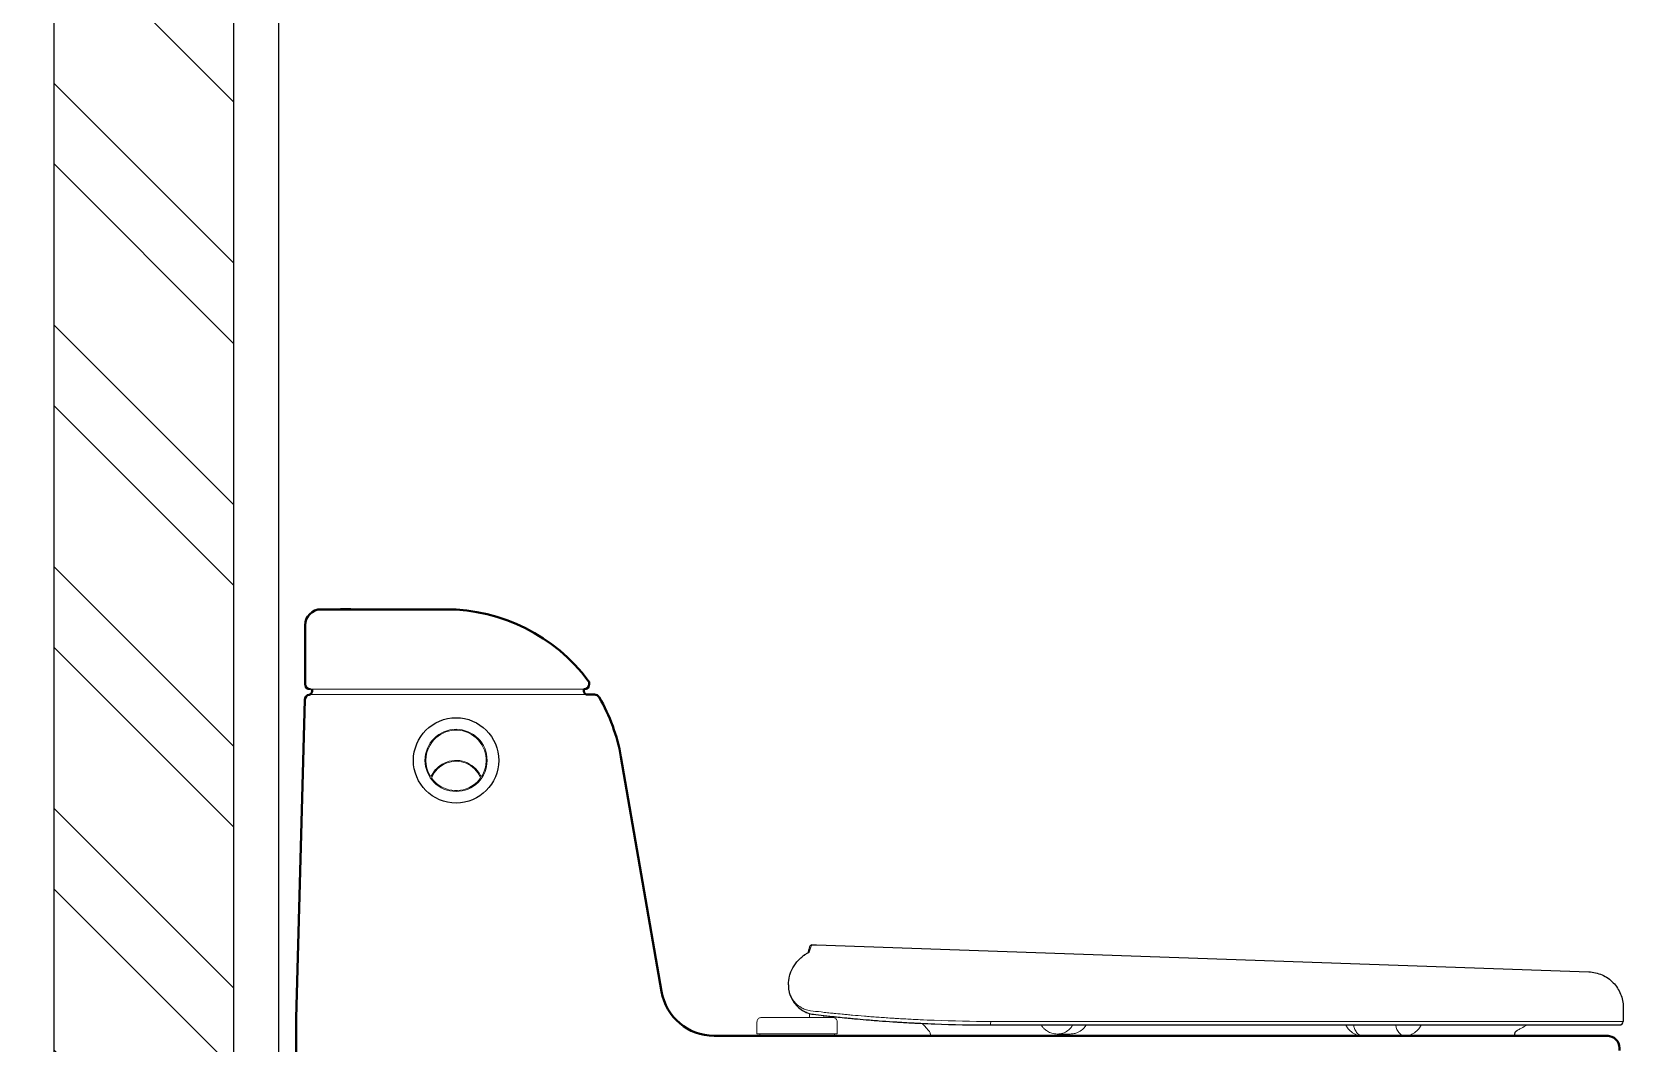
# Model space of a CAD drawing. Header units: millimetres. Extents: x 1252 to 32871, y -943 to 12244.
# Drawn here: x 8764 to 9660, y 9145 to 9714 of the extents above; entities that cross this region are included whole.
import ezdxf

# ---------------------------------------------------------------- set-up
doc = ezdxf.new("R2010")
doc.units = ezdxf.units.MM
doc.header["$MEASUREMENT"] = 0
for name, color, linetype, lineweight in [('Arsir', 251, 'Continuous', 5), ('BODY', 7, 'Continuous', 40), ('BODY2', 7, 'Continuous', 15), ('Dimensi', 252, 'Continuous', 9), ('FITTING', 7, 'Continuous', 13), ('FITTING2', 7, 'Continuous', 30), ('HATCH', 8, 'Continuous', 5)]:
    doc.layers.add(name, color=color, linetype=linetype, lineweight=lineweight)
doc.layers.add('WALL', color=255, linetype='Continuous')

# ---------------------------------------------------------------- blocks, each defined once
blk = doc.blocks.new('*U117')
at = {"layer": 'HATCH'}
h = blk.add_hatch(dxfattribs=at)
h.set_pattern_fill('ANSI32', color=0, scale=10)
h.set_pattern_definition([(45, (-33430.58, -10567.46), (-67.35192, 67.35192), []), (45, (-33385.68, -10567.46), (-67.35192, 67.35192), [])])
h.paths.add_polyline_path([(-10522.75, 50), (-10522.75, -50), (-7650.68, -50), (-7650.68, 50)])
at = {"layer": 'WALL', "color": 0}
for points in [[(-10522.75, 75), (-7650.68, 75), (-7650.68, -75), (-10522.75, -75)], [(-10522.75, 50), (-7650.68, 50), (-7650.68, -50), (-10522.75, -50)]]:
    blk.add_lwpolyline(points, close=True, dxfattribs=at)
blk = doc.blocks.new('dgtdsa')
at = {"layer": 'Arsir', "color": 7, "lineweight": 0}
blk.add_circle((2111269.15, -69231.15), 17.5, dxfattribs=at)
for points, knots in [([(2111283.79, -69239.78), (2111288.56, -69231.7), (2111285.87, -69221.27), (2111277.79, -69216.5), (2111269.7, -69211.74), (2111259.28, -69214.43), (2111254.51, -69222.51), (2111251.36, -69227.84), (2111251.36, -69234.46), (2111254.51, -69239.78)], [0, 0, 0, 0, 1, 1, 1, 2, 2, 2, 3, 3, 3, 3]), ([(2111282.91, -69239.75), (2111279.21, -69232.15), (2111270.04, -69228.99), (2111262.44, -69232.7), (2111259.37, -69234.2), (2111256.88, -69236.68), (2111255.39, -69239.75)], [0, 0, 0, 0, 1, 1, 1, 2, 2, 2, 2]), ([(2111282.84, -69240.81), (2111279.73, -69233.25), (2111271.07, -69229.65), (2111263.5, -69232.77), (2111259.86, -69234.27), (2111256.96, -69237.17), (2111255.46, -69240.81)], [0, 0, 0, 0, 1, 1, 1, 2, 2, 2, 2]), ([(2111254.51, -69239.78), (2111254.65, -69240.02), (2111254.95, -69240.1), (2111255.19, -69239.96), (2111255.28, -69239.91), (2111255.34, -69239.84), (2111255.39, -69239.75)], [0, 0, 0, 0, 1, 1, 1, 2, 2, 2, 2]), ([(2111255.52, -69241.3), (2111261.13, -69248.83), (2111271.78, -69250.39), (2111279.31, -69244.78), (2111280.63, -69243.8), (2111281.8, -69242.63), (2111282.78, -69241.3)], [0, 0, 0, 0, 1, 1, 1, 2, 2, 2, 2]), ([(2111282.91, -69239.75), (2111283.03, -69240), (2111283.33, -69240.1), (2111283.58, -69239.98), (2111283.67, -69239.94), (2111283.74, -69239.87), (2111283.79, -69239.78)], [0, 0, 0, 0, 1, 1, 1, 2, 2, 2, 2])]:
    blk.add_open_spline(points, degree=3, knots=knots, dxfattribs=at)
for points in [[(2111255.46, -69240.81), (2111255.39, -69240.98), (2111255.41, -69241.16), (2111255.52, -69241.3)], [(2111282.78, -69241.3), (2111282.89, -69241.16), (2111282.91, -69240.98), (2111282.84, -69240.81)]]:
    blk.add_open_spline(points, degree=3, dxfattribs=at)
at = {"layer": 'BODY', "color": 7, "lineweight": 40}
for p, q in [((2111193.15, -69146.15), (2111263.4, -69146.15)), ((2111184.15, -69188.15), (2111184.15, -69155.15)), ((2111188.15, -69191.15), (2111188.15, -69192.22)), ((2111341.15, -69191.15), (2111341.15, -69192.15)), ((2111179.15, -69376.15), (2111183.99, -69197.07)), ((2111343.15, -69194.15), (2111347.11, -69194.15)), ((2111384.84, -69361.27), (2111361.93, -69229.07)), ((2111179.15, -69376.15), (2111179.15, -69464.19)), ((2111414.4, -69386.15), (2111917.15, -69386.15))]:
    blk.add_line(p, q, dxfattribs=at)
for points in [[(2111193.15, -69146.15), (2111188.18, -69146.15), (2111184.15, -69150.18), (2111184.15, -69155.15)], [(2111343.55, -69186.35), (2111324.68, -69161.05), (2111294.97, -69146.15), (2111263.4, -69146.15)], [(2111184.15, -69188.15), (2111184.15, -69189.81), (2111185.49, -69191.15), (2111187.15, -69191.15)], [(2111186.49, -69194.19), (2111187.45, -69194.03), (2111188.15, -69193.19), (2111188.15, -69192.22)], [(2111341.15, -69192.15), (2111341.15, -69193.25), (2111342.05, -69194.15), (2111343.15, -69194.15)], [(2111186.49, -69194.19), (2111185.07, -69194.43), (2111184.03, -69195.64), (2111183.99, -69197.07)], [(2111349.7, -69195.63), (2111349.17, -69194.71), (2111348.18, -69194.15), (2111347.11, -69194.15)], [(2111361.93, -69229.07), (2111359.89, -69217.29), (2111355.75, -69205.96), (2111349.7, -69195.63)], [(2111384.84, -69361.27), (2111387.33, -69375.65), (2111399.81, -69386.15), (2111414.4, -69386.15)]]:
    blk.add_open_spline(points, degree=3, dxfattribs=at)
for points in [[(2111341.15, -69191.15), (2111342.81, -69191.15), (2111344.15, -69189.81), (2111344.15, -69188.15), (2111344.15, -69187.5), (2111343.94, -69186.87), (2111343.55, -69186.35)], [(2111924.03, -69394.44), (2111924.74, -69390.64), (2111922.24, -69386.98), (2111918.44, -69386.27), (2111918.02, -69386.19), (2111917.58, -69386.15), (2111917.15, -69386.15)]]:
    blk.add_open_spline(points, degree=3, knots=[0, 0, 0, 0, 1, 1, 1, 2, 2, 2, 2], dxfattribs=at)
at = {"layer": 'BODY2', "color": 7, "lineweight": 15}
for p, q in [((2111187.15, -69191.15), (2111341.15, -69191.15)), ((2111186.68, -69194.15), (2111343.15, -69194.15))]:
    blk.add_line(p, q, dxfattribs=at)
at = {"layer": 'Dimensi'}
blk.add_lwpolyline([(2111209.85, -69145.65), (2111204.15, -69145.65), (2111204.15, -69146.15), (2111209.85, -69146.15)], close=True, dxfattribs=at)
at = {"layer": 'FITTING', "color": 7, "lineweight": 13}
for p, q in [((2111456.29, -69357.43), (2111456.29, -69357.43)), ((2111456.29, -69359.38), (2111456.29, -69357.43)), ((2111456.29, -69359.38), (2111456.29, -69359.38)), ((2111438.55, -69378.35), (2111438.55, -69385.05)), ((2111468.15, -69373.52), (2111468.15, -69373.52)), ((2111468.15, -69373.57), (2111468.15, -69375.85)), ((2111476.15, -69375.85), (2111476.15, -69374.72)), ((2111483.75, -69385.05), (2111483.75, -69378.35)), ((2111438.55, -69385.05), (2111483.75, -69385.05)), ((2111440.15, -69385.05), (2111440.15, -69386.05)), ((2111440.15, -69386.05), (2111451.65, -69386.05)), ((2111456.65, -69386.05), (2111482.15, -69386.05)), ((2111482.15, -69386.05), (2111482.15, -69385.05)), ((2111607.6, -69385.15), (2111614.84, -69385.15)), ((2111779.38, -69386.15), (2111803.06, -69386.15))]:
    blk.add_line(p, q, dxfattribs=at)
blk.add_lwpolyline([(2111463.79, -69341.85), (2111463.79, -69341.86), (2111463.79, -69341.86)], dxfattribs=at)
for points, knots in [([(2111467.92, -69339.06), (2111468.07, -69338.62), (2111468.2, -69338.24), (2111468.33, -69337.91), (2111468.45, -69337.57), (2111468.55, -69337.28), (2111468.65, -69337.02), (2111468.84, -69336.51), (2111468.99, -69336.13), (2111469.1, -69335.85), (2111469.21, -69335.56), (2111469.29, -69335.36), (2111469.34, -69335.23), (2111469.4, -69335.1), (2111469.42, -69335.04), (2111469.42, -69335.04)], [0, 0, 0, 0, 1, 1, 1, 2, 2, 2, 3, 3, 3, 4, 4, 4, 5, 5, 5, 5]), ([(2111463.79, -69341.85), (2111464.21, -69341.52), (2111464.63, -69341.21), (2111465.06, -69340.91), (2111465.49, -69340.61), (2111465.91, -69340.33), (2111466.32, -69340.08), (2111466.52, -69339.95), (2111466.72, -69339.83), (2111466.9, -69339.72), (2111466.99, -69339.67), (2111467.08, -69339.61), (2111467.16, -69339.56), (2111467.25, -69339.51), (2111467.33, -69339.46), (2111467.4, -69339.42), (2111467.48, -69339.38), (2111467.54, -69339.33), (2111467.61, -69339.3), (2111467.67, -69339.26), (2111467.72, -69339.22), (2111467.77, -69339.19), (2111467.86, -69339.13), (2111467.91, -69339.09), (2111467.92, -69339.06)], [0, 0, 0, 0, 1, 1, 1, 2, 2, 2, 3, 3, 3, 4, 4, 4, 5, 5, 5, 6, 6, 6, 7, 7, 7, 8, 8, 8, 8]), ([(2111463.37, -69370.21), (2111462.33, -69369.57), (2111461.43, -69368.84), (2111460.66, -69368.09), (2111459.9, -69367.34), (2111459.27, -69366.56), (2111458.77, -69365.84), (2111458.65, -69365.66), (2111458.53, -69365.49), (2111458.42, -69365.3), (2111458.31, -69365.12), (2111458.2, -69364.93), (2111458.09, -69364.73), (2111457.87, -69364.34), (2111457.65, -69363.92), (2111457.44, -69363.45), (2111457.34, -69363.21), (2111457.24, -69362.96), (2111457.14, -69362.7), (2111457.03, -69362.43), (2111456.94, -69362.15), (2111456.84, -69361.84), (2111456.74, -69361.53), (2111456.65, -69361.19), (2111456.56, -69360.8), (2111456.51, -69360.61), (2111456.47, -69360.4), (2111456.42, -69360.17), (2111456.38, -69359.93), (2111456.33, -69359.68), (2111456.29, -69359.38)], [0, 0, 0, 0, 1, 1, 1, 2, 2, 2, 3, 3, 3, 4, 4, 4, 5, 5, 5, 6, 6, 6, 7, 7, 7, 8, 8, 8, 9, 9, 9, 10, 10, 10, 10]), ([(2111468.7, -69372.05), (2111467.67, -69371.93), (2111466.71, -69371.69), (2111465.82, -69371.38), (2111464.94, -69371.06), (2111464.12, -69370.66), (2111463.37, -69370.21)], [0, 0, 0, 0, 1, 1, 1, 2, 2, 2, 2]), ([(2111441.05, -69375.85), (2111440.81, -69375.87), (2111440.58, -69375.89), (2111440.35, -69375.95), (2111440.1, -69376.01), (2111439.87, -69376.13), (2111439.66, -69376.27), (2111439.44, -69376.42), (2111439.25, -69376.6), (2111439.08, -69376.8), (2111438.89, -69377.04), (2111438.75, -69377.32), (2111438.66, -69377.6), (2111438.59, -69377.87), (2111438.57, -69378.15), (2111438.55, -69378.43)], [0, 0, 0, 0, 1, 1, 1, 2, 2, 2, 3, 3, 3, 4, 4, 4, 5, 5, 5, 5]), ([(2111441.05, -69375.85), (2111441.12, -69375.85), (2111441.2, -69375.85), (2111441.44, -69375.85), (2111441.67, -69375.85), (2111442.07, -69375.85), (2111442.58, -69375.85), (2111443.09, -69375.85), (2111443.71, -69375.85), (2111444.44, -69375.85), (2111445.17, -69375.85), (2111446.01, -69375.85), (2111446.94, -69375.85), (2111447.87, -69375.85), (2111448.89, -69375.85), (2111449.98, -69375.85), (2111451.08, -69375.85), (2111452.24, -69375.85), (2111453.46, -69375.85), (2111454.67, -69375.85), (2111455.94, -69375.85), (2111457.23, -69375.85), (2111458.52, -69375.85), (2111459.83, -69375.85), (2111461.15, -69375.85), (2111462.47, -69375.85), (2111463.78, -69375.85), (2111465.07, -69375.85), (2111466.36, -69375.85), (2111467.63, -69375.85), (2111468.84, -69375.85), (2111470.06, -69375.85), (2111471.22, -69375.85), (2111472.32, -69375.85), (2111473.41, -69375.85), (2111474.43, -69375.85), (2111475.36, -69375.85), (2111476.29, -69375.85), (2111477.13, -69375.85), (2111477.86, -69375.85), (2111478.59, -69375.85), (2111479.21, -69375.85), (2111479.72, -69375.85), (2111480.23, -69375.85), (2111480.63, -69375.85), (2111480.86, -69375.85), (2111481.1, -69375.85), (2111481.18, -69375.85), (2111481.25, -69375.85)], [0, 0, 0, 0, 1, 1, 1, 2, 2, 2, 3, 3, 3, 4, 4, 4, 5, 5, 5, 6, 6, 6, 7, 7, 7, 8, 8, 8, 9, 9, 9, 10, 10, 10, 11, 11, 11, 12, 12, 12, 13, 13, 13, 14, 14, 14, 15, 15, 15, 16, 16, 16, 16]), ([(2111464.26, -69371.91), (2111464.72, -69372.18), (2111465.17, -69372.45), (2111465.69, -69372.69), (2111466.05, -69372.85), (2111466.44, -69373), (2111466.83, -69373.15)], [0, 0, 0, 0, 1, 1, 1, 2, 2, 2, 2]), ([(2111570.08, -69378.05), (2111559.5, -69378.05), (2111548.9, -69377.84), (2111538.3, -69377.44), (2111535.65, -69377.33), (2111533, -69377.22), (2111530.35, -69377.09), (2111529.69, -69377.06), (2111529.03, -69377.03), (2111528.37, -69376.99), (2111528.04, -69376.98), (2111527.7, -69376.96), (2111527.37, -69376.94), (2111527.04, -69376.93), (2111526.71, -69376.91), (2111526.38, -69376.89), (2111525.05, -69376.83), (2111523.72, -69376.75), (2111522.38, -69376.68), (2111521.04, -69376.61), (2111519.7, -69376.53), (2111518.35, -69376.45), (2111517.67, -69376.41), (2111517, -69376.37), (2111516.32, -69376.33), (2111515.65, -69376.28), (2111514.97, -69376.24), (2111514.3, -69376.2), (2111511.61, -69376.03), (2111508.99, -69375.85), (2111506.44, -69375.66), (2111505.17, -69375.57), (2111503.91, -69375.47), (2111502.67, -69375.38), (2111502.05, -69375.33), (2111501.44, -69375.28), (2111500.83, -69375.23), (2111500.22, -69375.18), (2111499.62, -69375.14), (2111499.03, -69375.09), (2111496.66, -69374.9), (2111494.44, -69374.71), (2111492.36, -69374.52), (2111491.32, -69374.43), (2111490.31, -69374.34), (2111489.34, -69374.25), (2111488.86, -69374.2), (2111488.38, -69374.16), (2111487.92, -69374.12), (2111487.46, -69374.07), (2111487.01, -69374.03), (2111486.57, -69373.99), (2111484.83, -69373.82), (2111483.28, -69373.67), (2111481.93, -69373.53), (2111481.59, -69373.5), (2111481.27, -69373.47), (2111480.95, -69373.43), (2111480.63, -69373.4), (2111480.31, -69373.37), (2111480, -69373.33), (2111479.37, -69373.27), (2111478.76, -69373.2), (2111478.16, -69373.14), (2111476.96, -69373.01), (2111475.8, -69372.88), (2111474.7, -69372.75), (2111472.5, -69372.5), (2111470.5, -69372.27), (2111468.7, -69372.05)], [0, 0, 0, 0, 1, 1, 1, 2, 2, 2, 3, 3, 3, 4, 4, 4, 5, 5, 5, 6, 6, 6, 7, 7, 7, 8, 8, 8, 9, 9, 9, 10, 10, 10, 11, 11, 11, 12, 12, 12, 13, 13, 13, 14, 14, 14, 15, 15, 15, 16, 16, 16, 17, 17, 17, 18, 18, 18, 19, 19, 19, 20, 20, 20, 21, 21, 21, 22, 22, 22, 23, 23, 23, 23]), ([(2111483.75, -69378.43), (2111483.74, -69378.19), (2111483.73, -69377.96), (2111483.67, -69377.73), (2111483.62, -69377.49), (2111483.51, -69377.25), (2111483.38, -69377.03), (2111483.24, -69376.81), (2111483.07, -69376.61), (2111482.86, -69376.44), (2111482.63, -69376.24), (2111482.36, -69376.08), (2111482.08, -69375.99), (2111481.81, -69375.9), (2111481.53, -69375.88), (2111481.25, -69375.85)], [0, 0, 0, 0, 1, 1, 1, 2, 2, 2, 3, 3, 3, 4, 4, 4, 5, 5, 5, 5]), ([(2111531.46, -69379.16), (2111532.23, -69379.95), (2111533.01, -69380.75), (2111533.74, -69381.58), (2111534.1, -69381.99), (2111534.44, -69382.41), (2111534.81, -69382.82), (2111535.17, -69383.22), (2111535.55, -69383.61), (2111535.84, -69384.08), (2111535.97, -69384.28), (2111536.07, -69384.49), (2111536.1, -69384.72), (2111536.12, -69384.82), (2111536.11, -69384.92), (2111536.11, -69385.03)], [0, 0, 0, 0, 1, 1, 1, 2, 2, 2, 3, 3, 3, 4, 4, 4, 5, 5, 5, 5]), ([(2111531.64, -69379.16), (2111531.73, -69379.26), (2111531.82, -69379.37), (2111531.91, -69379.46), (2111532.56, -69380.19), (2111533.08, -69380.8), (2111533.59, -69381.4), (2111533.85, -69381.7), (2111534.1, -69382), (2111534.36, -69382.3)], [0, 0, 0, 0, 1, 1, 1, 2, 2, 2, 3, 3, 3, 3]), ([(2111926.15, -69378.05), (2111926.15, -69378.05), (2111925.04, -69378.05), (2111922.86, -69378.05), (2111920.67, -69378.05), (2111917.4, -69378.05), (2111913.12, -69378.05), (2111908.84, -69378.05), (2111903.54, -69378.05), (2111897.35, -69378.05), (2111891.15, -69378.05), (2111884.06, -69378.05), (2111876.21, -69378.05), (2111871.5, -69378.05), (2111866.63, -69378.05), (2111861.61, -69378.05), (2111856.58, -69378.05), (2111851.42, -69378.05), (2111846.11, -69378.05), (2111840.81, -69378.05), (2111835.37, -69378.05), (2111829.81, -69378.05), (2111824.26, -69378.05), (2111818.58, -69378.05), (2111812.8, -69378.05), (2111802.39, -69378.05), (2111791.83, -69378.05), (2111781.16, -69378.05), (2111770.48, -69378.05), (2111759.68, -69378.05), (2111748.78, -69378.05), (2111737.88, -69378.05), (2111726.87, -69378.05), (2111715.77, -69378.05), (2111704.68, -69378.05), (2111693.49, -69378.05), (2111682.24, -69378.05), (2111669.45, -69378.05), (2111656.64, -69378.05), (2111643.81, -69378.05), (2111630.97, -69378.05), (2111618.11, -69378.05), (2111605.23, -69378.05), (2111593.53, -69378.05), (2111581.81, -69378.05), (2111570.08, -69378.05)], [0, 0, 0, 0, 1, 1, 1, 2, 2, 2, 3, 3, 3, 4, 4, 4, 5, 5, 5, 6, 6, 6, 7, 7, 7, 8, 8, 8, 9, 9, 9, 10, 10, 10, 11, 11, 11, 12, 12, 12, 13, 13, 13, 14, 14, 14, 15, 15, 15, 15]), ([(2111598.58, -69380.15), (2111598.63, -69380.22), (2111598.67, -69380.28), (2111598.71, -69380.35), (2111598.88, -69380.62), (2111599.07, -69380.87), (2111599.27, -69381.11), (2111599.58, -69381.5), (2111599.92, -69381.87), (2111600.29, -69382.22), (2111600.82, -69382.71), (2111601.39, -69383.15), (2111602.01, -69383.53), (2111602.8, -69384.03), (2111603.65, -69384.43), (2111604.53, -69384.68), (2111605.52, -69384.97), (2111606.56, -69385.06), (2111607.6, -69385.15)], [0, 0, 0, 0, 1, 1, 1, 2, 2, 2, 3, 3, 3, 4, 4, 4, 5, 5, 5, 6, 6, 6, 6]), ([(2111607.6, -69385.15), (2111608.65, -69385.05), (2111609.69, -69384.96), (2111610.69, -69384.66), (2111611.68, -69384.35), (2111612.61, -69383.84), (2111613.49, -69383.22), (2111614.37, -69382.61), (2111615.2, -69381.89), (2111615.75, -69380.99), (2111615.91, -69380.72), (2111616.05, -69380.43), (2111616.19, -69380.15)], [0, 0, 0, 0, 1, 1, 1, 2, 2, 2, 3, 3, 3, 4, 4, 4, 4]), ([(2111614.84, -69385.15), (2111615.6, -69385.1), (2111616.35, -69385.05), (2111617.09, -69384.9), (2111617.77, -69384.76), (2111618.43, -69384.54), (2111619.07, -69384.26), (2111620.04, -69383.82), (2111620.95, -69383.25), (2111621.77, -69382.56), (2111622.43, -69382.01), (2111623.03, -69381.39), (2111623.49, -69380.67), (2111623.61, -69380.5), (2111623.71, -69380.33), (2111623.81, -69380.15)], [0, 0, 0, 0, 1, 1, 1, 2, 2, 2, 3, 3, 3, 4, 4, 4, 5, 5, 5, 5]), ([(2111770.03, -69380.15), (2111770.43, -69380.84), (2111770.83, -69381.54), (2111771.31, -69382.16), (2111772.01, -69383.07), (2111772.88, -69383.84), (2111773.84, -69384.47), (2111774.71, -69385.05), (2111775.65, -69385.51), (2111776.64, -69385.77), (2111777.53, -69386.01), (2111778.45, -69386.08), (2111779.38, -69386.15)], [0, 0, 0, 0, 1, 1, 1, 2, 2, 2, 3, 3, 3, 4, 4, 4, 4]), ([(2111779.38, -69386.15), (2111778.8, -69386.05), (2111778.22, -69385.96), (2111777.67, -69385.66), (2111777.12, -69385.35), (2111776.6, -69384.85), (2111776.12, -69384.22), (2111775.64, -69383.6), (2111775.2, -69382.87), (2111774.87, -69381.99), (2111774.66, -69381.41), (2111774.5, -69380.78), (2111774.34, -69380.15)], [0, 0, 0, 0, 1, 1, 1, 2, 2, 2, 3, 3, 3, 4, 4, 4, 4]), ([(2111798.02, -69380.15), (2111798.19, -69380.78), (2111798.35, -69381.41), (2111798.56, -69381.99), (2111798.89, -69382.87), (2111799.33, -69383.6), (2111799.81, -69384.22), (2111800.29, -69384.85), (2111800.81, -69385.35), (2111801.36, -69385.66), (2111801.91, -69385.96), (2111802.48, -69386.05), (2111803.06, -69386.15)], [0, 0, 0, 0, 1, 1, 1, 2, 2, 2, 3, 3, 3, 4, 4, 4, 4]), ([(2111803.06, -69386.15), (2111803.99, -69386.08), (2111804.91, -69386.01), (2111805.79, -69385.77), (2111806.79, -69385.51), (2111807.73, -69385.05), (2111808.6, -69384.47), (2111809.56, -69383.84), (2111810.43, -69383.07), (2111811.13, -69382.16), (2111811.61, -69381.54), (2111812.01, -69380.84), (2111812.41, -69380.15)], [0, 0, 0, 0, 1, 1, 1, 2, 2, 2, 3, 3, 3, 4, 4, 4, 4]), ([(2111871.83, -69380.15), (2111870.83, -69380.69), (2111869.83, -69381.24), (2111868.85, -69381.81), (2111868.31, -69382.13), (2111867.77, -69382.46), (2111867.22, -69382.77), (2111867.21, -69382.78), (2111867.21, -69382.78), (2111867.2, -69382.78)], [0, 0, 0, 0, 1, 1, 1, 2, 2, 2, 3, 3, 3, 3]), ([(2111536.32, -69386.15), (2111536.3, -69386.15), (2111536.27, -69386.15), (2111536.25, -69386.15), (2111536.14, -69386.15), (2111536.14, -69386.15), (2111536.15, -69386.15)], [0, 0, 0, 0, 1, 1, 1, 2, 2, 2, 2]), ([(2111536.15, -69385.03), (2111536.15, -69385.03), (2111536.15, -69385.04), (2111536.15, -69385.06), (2111536.15, -69385.13), (2111536.17, -69385.32), (2111536.2, -69385.54), (2111536.23, -69385.73), (2111536.28, -69385.94), (2111536.32, -69386.15)], [0, 0, 0, 0, 1, 1, 1, 2, 2, 2, 3, 3, 3, 3]), ([(2111864.99, -69386.15), (2111864.99, -69386.09), (2111864.99, -69386.03), (2111864.99, -69385.97), (2111864.99, -69385.79), (2111864.99, -69385.6), (2111865, -69385.41), (2111865, -69385.33), (2111865, -69385.25), (2111865, -69385.17), (2111865, -69385.15), (2111865, -69385.13), (2111865, -69385.1), (2111865, -69385.09), (2111865, -69385.08), (2111865, -69385.07), (2111865.01, -69384.88), (2111865.06, -69384.71), (2111865.11, -69384.56), (2111865.18, -69384.38), (2111865.26, -69384.23), (2111865.35, -69384.11), (2111865.45, -69383.96), (2111865.56, -69383.84), (2111865.68, -69383.74), (2111865.89, -69383.55), (2111866.14, -69383.4), (2111866.47, -69383.22), (2111866.84, -69383), (2111867.29, -69382.73), (2111867.75, -69382.46)], [0, 0, 0, 0, 1, 1, 1, 2, 2, 2, 3, 3, 3, 4, 4, 4, 5, 5, 5, 6, 6, 6, 7, 7, 7, 8, 8, 8, 9, 9, 9, 10, 10, 10, 10]), ([(2111866.19, -69383.4), (2111865.99, -69383.53), (2111865.8, -69383.66), (2111865.64, -69383.84), (2111865.49, -69384), (2111865.37, -69384.2), (2111865.29, -69384.41), (2111865.21, -69384.62), (2111865.17, -69384.84), (2111865.15, -69385.07), (2111865.12, -69385.43), (2111865.13, -69385.79), (2111865.15, -69386.15)], [0, 0, 0, 0, 1, 1, 1, 2, 2, 2, 3, 3, 3, 4, 4, 4, 4])]:
    blk.add_open_spline(points, degree=3, knots=knots, dxfattribs=at)
for points in [[(2111456.29, -69359.38), (2111456.29, -69359.48), (2111456.29, -69359.58), (2111456.31, -69359.68)], [(2111569.74, -69380.05), (2111570.06, -69379.44), (2111570.18, -69378.73), (2111570.08, -69378.05)]]:
    blk.add_open_spline(points, degree=3, dxfattribs=at)
at = {"layer": 'FITTING2', "color": 7, "lineweight": 25}
for p, q in [((2111472.03, -69334.96), (2111906.85, -69350.16)), ((2111456.29, -69357.43), (2111456.29, -69359.38)), ((2111926.15, -69370.15), (2111926.15, -69378.05))]:
    blk.add_line(p, q, dxfattribs=at)
blk.add_circle((2111269.15, -69231.15), 24, dxfattribs=at)
for points in [[(2111469.42, -69335.04), (2111468.8, -69335.1), (2111468.28, -69335.54), (2111468.12, -69336.15)], [(2111469.42, -69335.04), (2111470.29, -69334.96), (2111471.16, -69334.93), (2111472.03, -69334.96)], [(2111456.29, -69357.43), (2111456.29, -69355.77), (2111456.5, -69354.12), (2111456.91, -69352.51)], [(2111456.91, -69352.51), (2111457.11, -69351.71), (2111457.36, -69350.93), (2111457.66, -69350.17)], [(2111924.15, -69380.05), (2111925.25, -69380.05), (2111926.15, -69379.15), (2111926.15, -69378.05)]]:
    blk.add_open_spline(points, degree=3, dxfattribs=at)
for points, knots in [([(2111457.66, -69350.17), (2111458.3, -69348.54), (2111459.14, -69347.02), (2111460.17, -69345.63), (2111460.68, -69344.93), (2111461.25, -69344.25), (2111461.85, -69343.62), (2111462.46, -69342.99), (2111463.1, -69342.4), (2111463.79, -69341.85)], [0, 0, 0, 0, 1, 1, 1, 2, 2, 2, 3, 3, 3, 3]), ([(2111467.52, -69339.33), (2111467.52, -69339.33), (2111467.52, -69339.33), (2111467.52, -69339.33), (2111467.52, -69339.33), (2111467.5, -69339.34), (2111467.47, -69339.36), (2111467.43, -69339.39), (2111467.37, -69339.42), (2111467.31, -69339.46), (2111467.2, -69339.53), (2111467.07, -69339.61), (2111466.93, -69339.69), (2111466.73, -69339.81), (2111466.52, -69339.94), (2111466.29, -69340.09), (2111466.02, -69340.26), (2111465.73, -69340.44), (2111465.45, -69340.63), (2111465.1, -69340.86), (2111464.76, -69341.1), (2111464.42, -69341.36), (2111464.21, -69341.52), (2111464, -69341.69), (2111463.79, -69341.86)], [0, 0, 0, 0, 1, 1, 1, 2, 2, 2, 3, 3, 3, 4, 4, 4, 5, 5, 5, 6, 6, 6, 7, 7, 7, 8, 8, 8, 8]), ([(2111468.12, -69336.15), (2111468.1, -69336.2), (2111468.09, -69336.26), (2111468.03, -69336.48), (2111467.97, -69336.69), (2111467.87, -69337.07), (2111467.73, -69337.6), (2111467.66, -69337.87), (2111467.57, -69338.17), (2111467.46, -69338.6), (2111467.39, -69338.88), (2111467.3, -69339.2), (2111467.21, -69339.52)], [0, 0, 0, 0, 1, 1, 1, 2, 2, 2, 3, 3, 3, 4, 4, 4, 4]), ([(2111906.85, -69350.16), (2111908.13, -69350.21), (2111909.4, -69350.37), (2111910.65, -69350.66), (2111911.9, -69350.95), (2111913.12, -69351.36), (2111914.29, -69351.88), (2111915.45, -69352.4), (2111916.57, -69353.03), (2111917.62, -69353.77), (2111918.67, -69354.5), (2111919.65, -69355.33), (2111920.54, -69356.26), (2111921.43, -69357.18), (2111922.23, -69358.18), (2111922.92, -69359.26), (2111923.62, -69360.33), (2111924.21, -69361.47), (2111924.69, -69362.66), (2111925.17, -69363.84), (2111925.54, -69365.08), (2111925.78, -69366.33), (2111926.03, -69367.59), (2111926.15, -69368.87), (2111926.15, -69370.15)], [0, 0, 0, 0, 1, 1, 1, 2, 2, 2, 3, 3, 3, 4, 4, 4, 5, 5, 5, 6, 6, 6, 7, 7, 7, 8, 8, 8, 8]), ([(2111456.29, -69359.31), (2111456.29, -69359.37), (2111456.28, -69359.43), (2111456.29, -69359.48), (2111456.29, -69359.51), (2111456.3, -69359.53), (2111456.3, -69359.56)], [0, 0, 0, 0, 1, 1, 1, 2, 2, 2, 2]), ([(2111456.31, -69359.68), (2111456.35, -69360.01), (2111456.4, -69360.29), (2111456.45, -69360.54), (2111456.5, -69360.8), (2111456.55, -69361.03), (2111456.6, -69361.25), (2111456.7, -69361.69), (2111456.81, -69362.06), (2111456.92, -69362.41), (2111457.02, -69362.76), (2111457.13, -69363.08), (2111457.25, -69363.38), (2111457.36, -69363.68), (2111457.48, -69363.96), (2111457.59, -69364.23), (2111457.83, -69364.77), (2111458.07, -69365.24), (2111458.32, -69365.69), (2111458.44, -69365.91), (2111458.57, -69366.13), (2111458.7, -69366.33), (2111458.82, -69366.54), (2111458.95, -69366.74), (2111459.09, -69366.94), (2111459.65, -69367.77), (2111460.36, -69368.65), (2111461.22, -69369.51), (2111462.08, -69370.36), (2111463.09, -69371.18), (2111464.26, -69371.91)], [0, 0, 0, 0, 1, 1, 1, 2, 2, 2, 3, 3, 3, 4, 4, 4, 5, 5, 5, 6, 6, 6, 7, 7, 7, 8, 8, 8, 9, 9, 9, 10, 10, 10, 10]), ([(2111464.26, -69371.91), (2111465.12, -69372.44), (2111466.05, -69372.89), (2111467.06, -69373.26), (2111468.08, -69373.62), (2111469.17, -69373.9), (2111470.34, -69374.04)], [0, 0, 0, 0, 1, 1, 1, 2, 2, 2, 2]), ([(2111470.34, -69374.04), (2111472.11, -69374.25), (2111474.07, -69374.49), (2111476.23, -69374.73), (2111477.31, -69374.86), (2111478.44, -69374.98), (2111479.62, -69375.11), (2111480.21, -69375.18), (2111480.81, -69375.24), (2111481.42, -69375.31), (2111481.73, -69375.34), (2111482.04, -69375.37), (2111482.35, -69375.41), (2111482.67, -69375.44), (2111482.98, -69375.47), (2111483.31, -69375.51), (2111484.62, -69375.65), (2111486.13, -69375.8), (2111487.84, -69375.97), (2111488.26, -69376.02), (2111488.7, -69376.06), (2111489.16, -69376.1), (2111489.61, -69376.15), (2111490.07, -69376.19), (2111490.55, -69376.24), (2111491.5, -69376.33), (2111492.49, -69376.42), (2111493.51, -69376.52), (2111495.56, -69376.71), (2111497.74, -69376.9), (2111500.07, -69377.1), (2111501.24, -69377.2), (2111502.44, -69377.3), (2111503.66, -69377.4), (2111504.88, -69377.5), (2111506.11, -69377.59), (2111507.37, -69377.69), (2111509.87, -69377.88), (2111512.45, -69378.06), (2111515.09, -69378.24), (2111515.75, -69378.28), (2111516.42, -69378.32), (2111517.08, -69378.37), (2111517.74, -69378.41), (2111518.4, -69378.45), (2111519.06, -69378.49), (2111520.38, -69378.57), (2111521.7, -69378.65), (2111523, -69378.72), (2111524.31, -69378.8), (2111525.62, -69378.87), (2111526.92, -69378.94), (2111527.24, -69378.95), (2111527.57, -69378.97), (2111527.89, -69378.99), (2111528.22, -69379), (2111528.54, -69379.02), (2111528.86, -69379.04), (2111529.51, -69379.07), (2111530.16, -69379.1), (2111530.81, -69379.13), (2111533.41, -69379.25), (2111536, -69379.36), (2111538.6, -69379.46), (2111548.99, -69379.85), (2111559.37, -69380.05), (2111569.74, -69380.05)], [0, 0, 0, 0, 1, 1, 1, 2, 2, 2, 3, 3, 3, 4, 4, 4, 5, 5, 5, 6, 6, 6, 7, 7, 7, 8, 8, 8, 9, 9, 9, 10, 10, 10, 11, 11, 11, 12, 12, 12, 13, 13, 13, 14, 14, 14, 15, 15, 15, 16, 16, 16, 17, 17, 17, 18, 18, 18, 19, 19, 19, 20, 20, 20, 21, 21, 21, 22, 22, 22, 22]), ([(2111569.74, -69380.05), (2111588.47, -69380.05), (2111607.14, -69380.05), (2111625.77, -69380.05), (2111635.09, -69380.05), (2111644.39, -69380.05), (2111653.68, -69380.05), (2111662.97, -69380.05), (2111672.24, -69380.05), (2111681.49, -69380.05), (2111686.12, -69380.05), (2111690.73, -69380.05), (2111695.32, -69380.05), (2111699.91, -69380.05), (2111704.48, -69380.05), (2111709.04, -69380.05), (2111718.16, -69380.05), (2111727.21, -69380.05), (2111736.19, -69380.05), (2111754.16, -69380.05), (2111771.86, -69380.05), (2111789.29, -69380.05), (2111793.65, -69380.05), (2111797.99, -69380.05), (2111802.31, -69380.05), (2111804.47, -69380.05), (2111806.63, -69380.05), (2111808.78, -69380.05), (2111810.94, -69380.05), (2111813.09, -69380.05), (2111815.22, -69380.05), (2111823.74, -69380.05), (2111831.98, -69380.05), (2111839.93, -69380.05), (2111847.89, -69380.05), (2111855.56, -69380.05), (2111862.94, -69380.05), (2111864.79, -69380.05), (2111866.62, -69380.05), (2111868.42, -69380.05), (2111870.22, -69380.05), (2111871.99, -69380.05), (2111873.74, -69380.05), (2111874.62, -69380.05), (2111875.48, -69380.05), (2111876.34, -69380.05), (2111877.2, -69380.05), (2111878.04, -69380.05), (2111878.88, -69380.05), (2111880.55, -69380.05), (2111882.18, -69380.05), (2111883.77, -69380.05), (2111886.95, -69380.05), (2111889.97, -69380.05), (2111892.82, -69380.05), (2111895.67, -69380.05), (2111898.35, -69380.05), (2111900.87, -69380.05), (2111902.12, -69380.05), (2111903.34, -69380.05), (2111904.51, -69380.05), (2111905.1, -69380.05), (2111905.67, -69380.05), (2111906.23, -69380.05), (2111906.79, -69380.05), (2111907.34, -69380.05), (2111907.88, -69380.05), (2111910.02, -69380.05), (2111911.94, -69380.05), (2111913.66, -69380.05), (2111915.37, -69380.05), (2111916.88, -69380.05), (2111918.19, -69380.05), (2111919.49, -69380.05), (2111920.59, -69380.05), (2111921.47, -69380.05), (2111921.91, -69380.05), (2111922.3, -69380.05), (2111922.64, -69380.05), (2111922.8, -69380.05), (2111922.96, -69380.05), (2111923.1, -69380.05), (2111923.24, -69380.05), (2111923.36, -69380.05), (2111923.48, -69380.05), (2111923.92, -69380.05), (2111924.15, -69380.05), (2111924.15, -69380.05)], [0, 0, 0, 0, 1, 1, 1, 2, 2, 2, 3, 3, 3, 4, 4, 4, 5, 5, 5, 6, 6, 6, 7, 7, 7, 8, 8, 8, 9, 9, 9, 10, 10, 10, 11, 11, 11, 12, 12, 12, 13, 13, 13, 14, 14, 14, 15, 15, 15, 16, 16, 16, 17, 17, 17, 18, 18, 18, 19, 19, 19, 20, 20, 20, 21, 21, 21, 22, 22, 22, 23, 23, 23, 24, 24, 24, 25, 25, 25, 26, 26, 26, 27, 27, 27, 28, 28, 28, 29, 29, 29, 29])]:
    blk.add_open_spline(points, degree=3, knots=knots, dxfattribs=at)

msp = doc.modelspace()

# ---------------------------------------------------------------- block references
at = {"xscale": 1.009725849341427, "yscale": 1.009725849341427, "zscale": 1.009725849341427, "rotation": 270}
msp.add_blockref('*U117', (8827, 1033.57), dxfattribs=at)
msp.add_blockref('dgtdsa', (-2102266.45, 78534.81))

doc.saveas('drawing.dxf')
